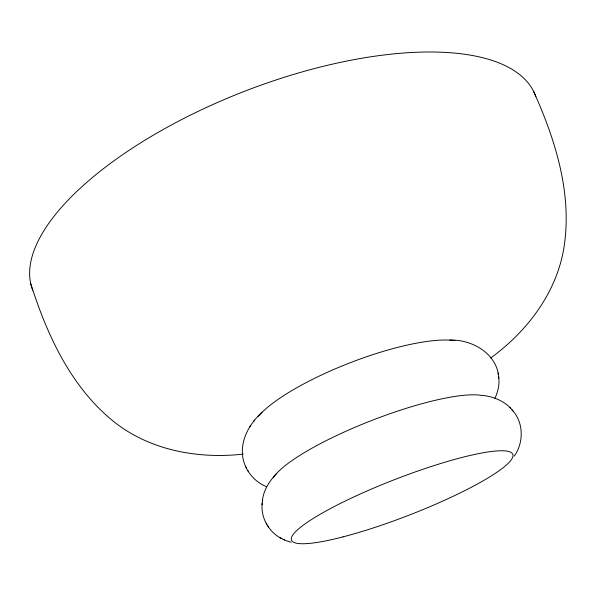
<?xml version="1.0" encoding="UTF-8"?>
<svg xmlns="http://www.w3.org/2000/svg" width="596" height="596" viewBox="0 0 596 596"><rect width="100%" height="100%" fill="white"/><g stroke="black" fill="none" stroke-linecap="round" stroke-linejoin="round"><path stroke-width="0.89" d="M262.158 503.389C260.608 517.41 268.729 532.064 281.29 538.389M262.396 501.176C263.201 490.635 269.303 481.225 276.373 473.693M262.024 504.842L262.531 499.724M494.874 398.635C497.809 391.818 499.984 384.271 498.584 376.806M262.076 412.276C249.15 423.793 239.51 441.234 243.101 458.972C245.753 471.354 254.738 481.888 266.442 486.671M514.177 456.171C523.996 442.664 523.787 422.154 512.016 409.892M249.903 426.699L250.722 425.574M253.866 421.238L254.648 420.158M490.612 358.047C526.417 332.017 555.405 294.431 563.518 250.178C573.024 195.525 555.807 140.768 533.599 91.359M243.213 454.13C198.535 459.076 151.071 450.628 114.968 422.571C71.311 387.996 47.352 335.727 30.783 283.875M449.742 340.078C472.114 339.221 497.645 353.89 498.792 378.199M481.657 395.304C493.525 396.4 505.572 401.317 513.007 410.972M291.049 542.293L285.722 540.572L280.008 537.726M283.204 539.343L284.448 539.983M509.617 407.306L510.601 408.387M267.813 525.784L268.558 527.02M266.211 523.102L266.971 524.353M245.947 467.048L246.64 468.307M247.787 470.423L248.472 471.66M498.018 372.999L498.219 374.415M32.698 290.155A269.548 108.792 -21.2 0 1 246.267 90.614A269.548 108.792 -21.2 0 1 535.789 96.515M273.251 477.895A117.107 24.145 -21.2 0 1 368.075 421.901A117.107 24.145 -21.2 0 1 481.143 395.349M258.291 416.291A115.579 28.839 -21.2 0 1 351.171 362.361A115.579 28.839 -21.2 0 1 454.942 340.629M343.072 536.862A118.679 19.184 -21.2 0 0 512.925 456.365A118.679 19.184 -21.2 0 0 350.426 498.554A118.679 19.184 -21.2 0 0 343.072 536.862"/></g></svg>
